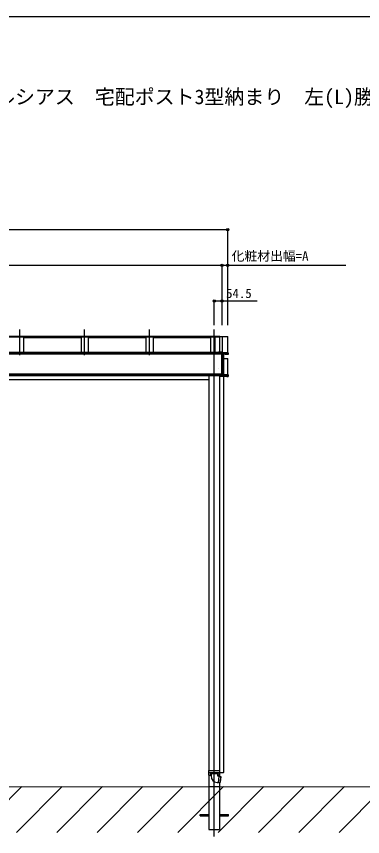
# Model space of a CAD drawing. Units: millimetres, scale not verified. Extents: x -6125 to 6125, y -9097 to 9042.
# Drawn here: x -2367 to 62, y 3003 to 8753 of the extents above; entities that cross this region are included whole.
import ezdxf
from ezdxf.enums import TextEntityAlignment as Align

# ---------------------------------------------------------------- set-up
doc = ezdxf.new("R2010")
doc.units = ezdxf.units.MM
doc.header["$LTSCALE"] = 50
for name, color, linetype in [('0-2_USER1', 3, 'Continuous'), ('0-4_YKK_12', 2, 'Continuous'), ('0-6_YKK_A1', 4, 'Continuous'), ('0-7_YKK_D', 6, 'Continuous'), ('0-8_YKK_ZWAK', 7, 'Continuous')]:
    doc.layers.add(name, color=color, linetype=linetype)
doc.styles.add('ＭＳ ゴシック', font='')
doc.styles.get('ＭＳ ゴシック').set_extended_font_data('MS Gothic')

msp = doc.modelspace()

# ---------------------------------------------------------------- linework, layer by layer
at = {"layer": '0-4_YKK_12'}
for p, q in [((-2343.11, 6377.78), (-2343.11, 6557.91)), ((-1888.11, 6377.78), (-1888.11, 6557.91)), ((-1433.11, 6377.78), (-1433.11, 6557.91)), ((-978.11, 3003.31), (-978.11, 6557.91))]:
    msp.add_line(p, q, dxfattribs=at)
at = {"layer": '0-6_YKK_A1'}
for p, q in [((-938.61, 6507.93), (-4657.61, 6507.93)), ((-938.61, 6505.54), (-4657.61, 6505.54)), ((-938.61, 6504.05), (-4657.61, 6504.05)), ((-2318.12, 6504.05), (-2318.12, 6396.14)), ((-1913.12, 6499.61), (-2318.12, 6499.61)), ((-1913.12, 6504.05), (-1913.12, 6396.14)), ((-1863.12, 6504.05), (-1863.12, 6396.14)), ((-1458.12, 6499.61), (-1863.12, 6499.61)), ((-1458.12, 6504.05), (-1458.12, 6396.14)), ((-1408.12, 6504.05), (-1408.12, 6396.14)), ((-1003.11, 6499.61), (-1408.12, 6499.61)), ((-1003.11, 6396.14), (-1003.11, 6504.05)), ((-971.31, 6396.14), (-971.31, 6504.05)), ((-921.11, 6398.58), (-921.11, 6509.45)), ((-921.11, 6507.91), (-883.61, 6507.91)), ((-883.61, 6395.22), (-883.61, 6507.91)), ((-891.53, 6391.69), (-4704.68, 6391.71)), ((-891.53, 6384.8), (-4704.68, 6384.8)), ((-937.26, 6396.14), (-4658.96, 6396.14)), ((-948.6, 6399.09), (-941.11, 6399.09)), ((-948.6, 6399.09), (-948.6, 6399.04)), ((-947.75, 6396.69), (-947.75, 6396.14)), ((-928.1, 6395.66), (-947.75, 6396.69)), ((-940.11, 6399.41), (-941.11, 6399.41)), ((-941.11, 6399.09), (-941.11, 6399.41)), ((-940.11, 6399.41), (-918.69, 6398.48)), ((-928.1, 6395.66), (-928.1, 6394.22)), ((-891.83, 6392.33), (-928.1, 6394.22)), ((-927.1, 6398.1), (-927.1, 6396.31)), ((-918.61, 6398.1), (-927.1, 6398.1)), ((-927.1, 6396.31), (-918.61, 6396.46)), ((-889.6, 6394.35), (-927.1, 6396.31)), ((-924.53, 6243.42), (-924.53, 6383.75)), ((-922.6, 6384.18), (-922.6, 6242.78)), ((-889.6, 6382.46), (-922.6, 6384.18)), ((-918.69, 6398.48), (-918.61, 6398.1)), ((-918.61, 6398.1), (-918.61, 6396.46)), ((-918.61, 6396.83), (-910.13, 6396.61)), ((-918.61, 6396.46), (-910.13, 6396.61)), ((-914.63, 6383.77), (-914.63, 6242.92)), ((-914.11, 6243.52), (-914.11, 6383.74)), ((-910.13, 6396.61), (-881.11, 6395.09)), ((-903.11, 6384.8), (-891.83, 6384.21)), ((-891.8, 6384.21), (-891.83, 6384.21)), ((-891.53, 6384.5), (-891.53, 6392.01)), ((-881.63, 6394.49), (-889.6, 6394.35)), ((-889.6, 6394.35), (-889.6, 6382.46)), ((-881.63, 6382.32), (-889.6, 6382.46)), ((-881.11, 6395.09), (-881.63, 6394.49)), ((-914.11, 6354.95), (-883.61, 6354.95)), ((-883.61, 6241.93), (-883.61, 6354.95)), ((-945.39, 6281.9), (-945.39, 6281.84)), ((-891.53, 6238.9), (-4704.68, 6238.9)), ((-891.53, 6232.01), (-4704.68, 6232.01)), ((-924.53, 6245.72), (-4671.68, 6245.72)), ((-1015.61, 6232.01), (-1015.61, 3466.81)), ((-940.61, 6232.01), (-940.61, 3466.81)), ((-928.1, 6243.31), (-924.54, 6243.34)), ((-928.1, 6243.31), (-924.54, 6243.34)), ((-928.1, 6243.31), (-928.1, 6243.28)), ((-891.83, 6239.53), (-928.1, 6241.43)), ((-924.8, 6243.13), (-924.83, 6243.13)), ((-914.63, 6242.92), (-922.6, 6242.78)), ((-922.6, 6242.78), (-889.6, 6241.06)), ((-914.63, 6242.92), (-914.11, 6243.52)), ((-914.11, 6243.52), (-881.11, 6241.8)), ((-913.61, 6230.13), (-913.61, 3453.31)), ((-901.94, 6232.01), (-891.83, 6231.48)), ((-891.8, 6231.48), (-891.83, 6231.48)), ((-891.53, 6231.77), (-891.53, 6239.22)), ((-881.63, 6241.2), (-889.6, 6241.06)), ((-889.6, 6241.06), (-889.6, 6228.87)), ((-889.6, 6228.87), (-881.63, 6228.87)), ((-881.63, 6241.2), (-881.11, 6241.8)), ((-4112.61, 6208.31), (-1015.61, 6208.31)), ((-1016.11, 3451.81), (-1016.11, 3466.31)), ((-1016.11, 3451.81), (-940.11, 3451.81)), ((-1016.11, 3434.31), (-1016.11, 3451.81)), ((-1015.61, 3466.81), (-940.61, 3466.81)), ((-999.11, 3451.81), (-999.11, 3448.33)), ((-957.11, 3451.81), (-957.11, 3448.33)), ((-940.11, 3451.81), (-940.11, 3466.31)), ((-940.11, 3453.31), (-913.61, 3453.31)), ((-940.11, 3453.31), (-914.11, 3453.31)), ((-940.11, 3434.31), (-940.11, 3451.81)), ((-914.2, 3450.81), (-940.11, 3450.81)), ((-914.11, 3453.31), (-913.11, 3453.31)), ((-913.11, 3453.31), (-913.2, 3451.75)), ((-1015.61, 3433.81), (-1015.61, 3353.31)), ((-1015.61, 3433.81), (-1001.11, 3433.81)), ((-1004.37, 3442.89), (-1005.16, 3442.89)), ((-1001.85, 3443.73), (-1001.06, 3443.73)), ((-955.11, 3448.33), (-1001.11, 3448.33)), ((-1001.11, 3448.33), (-1001.11, 3444)), ((-1001.11, 3442.66), (-1001.11, 3428.33)), ((-955.2, 3443.83), (-1001.01, 3443.83)), ((-955.2, 3442.83), (-1001.01, 3442.83)), ((-954.37, 3442.89), (-955.16, 3442.89)), ((-955.11, 3448.33), (-955.11, 3444)), ((-955.11, 3442.66), (-955.11, 3428.33)), ((-955.11, 3433.81), (-940.61, 3433.81)), ((-955.11, 3428.33), (-945.15, 3427.46)), ((-951.85, 3443.73), (-951.06, 3443.73)), ((-945.41, 3424.47), (-934.46, 3423.41)), ((-940.61, 3433.81), (-940.61, 3427.06)), ((-940.61, 3433.81), (-940.61, 3427.06)), ((-940.61, 3433.81), (-940.61, 3424)), ((-940.61, 3433.81), (-940.61, 3424)), ((-934.46, 3423.41), (-937.93, 3383.76)), ((-934.46, 3423.41), (-930.53, 3422.46)), ((-933.89, 3384.01), (-930.53, 3422.46)), ((-5655.61, 3353.31), (4211.89, 3353.29)), ((-2328.52, 3353.31), (-2648.64, 3033.19)), ((-2045.68, 3353.31), (-2365.8, 3033.19)), ((-1762.84, 3353.31), (-2082.96, 3033.19)), ((-1479.99, 3353.31), (-1800.11, 3033.19)), ((-1197.15, 3353.31), (-1517.27, 3033.19)), ((-914.31, 3353.31), (-1234.43, 3033.19)), ((-1015.61, 3353.31), (-1015.61, 3053.31)), ((-1015.61, 3353.31), (-940.61, 3353.31)), ((-959.12, 3382.5), (-949.16, 3381.63)), ((-631.46, 3353.31), (-951.59, 3033.19)), ((-948.89, 3384.62), (-937.93, 3383.76)), ((-940.61, 3383.97), (-940.61, 3353.31)), ((-940.61, 3353.31), (-940.61, 3053.31)), ((-937.93, 3383.76), (-933.89, 3384.01)), ((-348.62, 3353.31), (-668.74, 3033.19)), ((-65.78, 3353.31), (-385.9, 3033.19)), ((217.06, 3353.31), (-103.06, 3033.19)), ((-1078.11, 3148.81), (-1078.11, 3157.81)), ((-1078.11, 3157.81), (-1015.61, 3157.81)), ((-1078.11, 3148.81), (-1015.61, 3148.81)), ((-940.61, 3157.81), (-878.11, 3157.81)), ((-940.61, 3148.81), (-878.11, 3148.81)), ((-878.11, 3148.81), (-878.11, 3157.81)), ((-1015.61, 3053.31), (-940.61, 3053.31))]:
    msp.add_line(p, q, dxfattribs=at)
for points in [[(-938.61, 6399.35), (-938.61, 6509.45), (-921.11, 6509.45)], [(-927.1, 6398.1), (-948.6, 6399.04), (-948.6, 6396.14)], [(-928.1, 6384.8), (-928.1, 6384.27), (-924.83, 6384.07)], [(-881.63, 6394.49), (-881.63, 6382.32), (-881.11, 6382.6), (-881.11, 6395.09)], [(-938.6, 6232.01), (-938.6, 6231.43), (-889.6, 6228.87)], [(-924.83, 6243.13), (-928.1, 6243.28), (-928.1, 6241.43)], [(-881.63, 6241.2), (-881.63, 6228.87), (-881.11, 6229.31), (-881.11, 6241.8)], [(-1005.16, 3442.89), (-1005.16, 3443.73), (-1004.37, 3443.73)], [(-1003.53, 3444.57), (-1003.53, 3445.36), (-1002.69, 3445.36), (-1002.69, 3444.57)], [(-1002.69, 3442.05), (-1002.69, 3441.26), (-1003.53, 3441.26), (-1003.53, 3442.05)], [(-1001.06, 3443.73), (-1001.06, 3442.89), (-1001.85, 3442.89)], [(-955.16, 3442.89), (-955.16, 3443.73), (-954.37, 3443.73)], [(-953.53, 3444.57), (-953.53, 3445.36), (-952.69, 3445.36), (-952.69, 3444.57)], [(-952.69, 3442.05), (-952.69, 3441.26), (-953.53, 3441.26), (-953.53, 3442.05)], [(-951.06, 3443.73), (-951.06, 3442.89), (-951.85, 3442.89)], [(-949.16, 3381.63), (-947.15, 3404.54), (-945.15, 3427.46)]]:
    msp.add_lwpolyline(points, dxfattribs=at)
msp.add_circle((-1004.88, 3441.54), 0.3, dxfattribs=at)
for centre, radius, start, end in [((-1015.61, 3466.31), 0.5, 90, 180), ((-940.61, 3466.31), 0.5, 0, 90), ((-914.2, 3451.81), 1, 270, 356.5), ((-1015.61, 3434.31), 0.5, 180, 270), ((-1003.11, 3443.31), 3.5, 55.1501, 304.8499), ((-1004.37, 3444.57), 0.84, 270, 0), ((-1004.37, 3442.05), 0.84, 0, 90), ((-1001.85, 3444.57), 0.84, 180, 270), ((-1001.85, 3442.05), 0.84, 90, 180), ((-1000.91, 3444), 0.2, 180, 253.39845), ((-1000.91, 3442.66), 0.2, 106.60155, 180), ((-955.11, 3428.33), 46, 180, 265), ((-1001.11, 3443.33), 0.5, 286.60155, 73.39845), ((-955.11, 3443.33), 0.5, 106.60155, 253.39845), ((-955.31, 3444), 0.2, 286.60155, 0), ((-955.31, 3442.66), 0.2, 0, 73.39845), ((-953.11, 3443.31), 3.5, 235.1501, 124.8499), ((-954.37, 3444.57), 0.84, 270, 0), ((-954.37, 3442.05), 0.84, 0, 90), ((-951.85, 3444.57), 0.84, 180, 270), ((-951.85, 3442.05), 0.84, 90, 180), ((-940.61, 3434.31), 0.5, 270, 0)]:
    msp.add_arc(centre, radius, start, end, dxfattribs=at)
for centre, major_axis, ratio, start_param, end_param in [((-924.83, 6383.77), (-0.201, 0.233), 0.940653, 3.9717448, 5.542465), ((-891.83, 6392.03), (-0.201, 0.233), 0.940582, 3.9716578, 5.5511043), ((-891.83, 6384.51), (-0.195, 0.235), 0.956886, 2.4200884, 3.9995349), ((-924.83, 6243.43), (-0.195, 0.235), 0.956815, 2.4286465, 3.9993667), ((-891.83, 6239.24), (-0.201, 0.233), 0.940582, 3.9716578, 5.5511043), ((-891.83, 6231.78), (-0.198, 0.234), 0.948716, 2.4125128, 3.9833091)]:
    msp.add_ellipse(centre, major_axis=major_axis, ratio=ratio, start_param=start_param, end_param=end_param, dxfattribs=at)
at = {"layer": '0-7_YKK_D'}
for p, q in [((-4712.61, 7257.91), (-883.61, 7257.91)), ((-883.61, 6588.93), (-883.61, 7258.91)), ((-4672.61, 7007.91), (-923.61, 7007.91)), ((-923.61, 6588.93), (-923.61, 7008.91)), ((-923.61, 6588.93), (-923.61, 7008.91)), ((-883.61, 6588.93), (-883.61, 7008.91)), ((-978.11, 6588.93), (-978.11, 6758.91)), ((-923.61, 6588.93), (-923.61, 6758.91))]:
    msp.add_line(p, q, dxfattribs=at)
for points in [[(-923.61, 7007.91), (-883.61, 7007.91), (-54.89, 7007.91)], [(-978.11, 6757.91), (-923.61, 6757.91), (-678.35, 6757.91)]]:
    msp.add_lwpolyline(points, dxfattribs=at)
for centre in [(-883.61, 7257.91), (-923.61, 7007.91), (-923.61, 7007.91), (-883.61, 7007.91), (-978.11, 6757.91), (-923.61, 6757.91)]:
    msp.add_circle(centre, 8.5, dxfattribs=at)
at = {"layer": '0-8_YKK_ZWAK'}
msp.add_line((-6125, 8752.6), (6125, 8752.6), dxfattribs=at)

# ---------------------------------------------------------------- texts
at = {"layer": '0-2_USER1', "style": 'ＭＳ ゴシック'}
msp.add_text('■ルシアス ルーフ(側面スクリーン付き) 柱2本\u3000ルシアス\u3000宅配ポスト3型納まり\u3000左(L)勝手の場合', height=102.6, dxfattribs=at).set_placement((-5664.43, 8106.75), align=Align.BOTTOM_LEFT)
at = {"layer": '0-7_YKK_D', "style": 'ＭＳ ゴシック'}
for s, p in [('化粧材出幅=A', (-856.99, 7020.47)), ('54.5', (-895.46, 6758.71))]:
    msp.add_text(s, height=65.98, dxfattribs=at).set_placement(p, align=Align.BOTTOM_LEFT)

doc.saveas('drawing.dxf')
